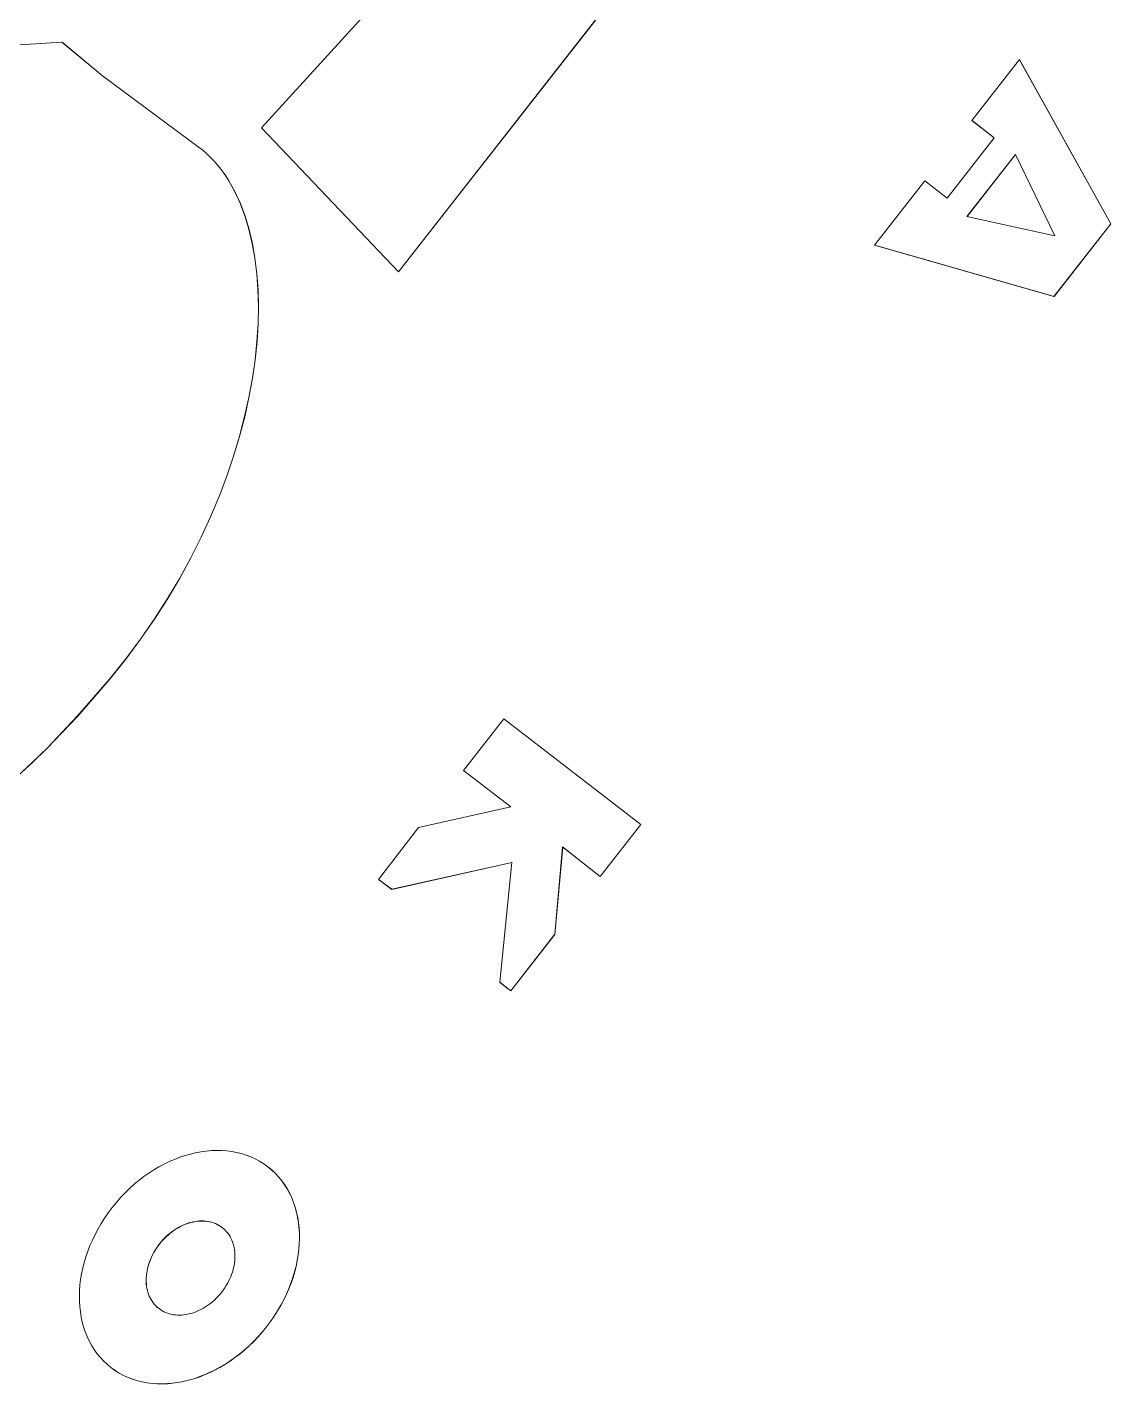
# Model space of a CAD drawing. Header units: millimetres. Extents: x -229914 to 856942, y -268655 to 87212.
# Drawn here: x -138854.4 to -138803, y 26236.3 to 26300.7 of the extents above; entities that cross this region are included whole.
import ezdxf

# ---------------------------------------------------------------- set-up
doc = ezdxf.new("R2010")
doc.units = ezdxf.units.MM

# ---------------------------------------------------------------- blocks, each defined once
blk = doc.blocks.new('Т912NEW')
at = {"color": 7, "linetype": 'Continuous', "lineweight": 15}
for p, q in [((-2678.461, 3270.343), (-2678.108, 3229.786)), ((-2678.455, 3270.343), (-2678.102, 3229.786)), ((-2661.331, 3256.023), (-2661.293, 3252.363)), ((-2661.331, 3256.023), (-2653.09, 3252.635)), ((-2661.331, 3256.023), (-2661.325, 3256.023)), ((-2661.325, 3256.023), (-2653.084, 3252.635)), ((-2659.955, 3252.382), (-2661.293, 3252.363)), ((-2661.293, 3252.363), (-2661.286, 3252.363)), ((-2659.955, 3252.382), (-2661.286, 3252.363)), ((-2659.921, 3248.74), (-2659.955, 3252.382)), ((-2658.675, 3252.384), (-2654.8, 3250.534)), ((-2658.675, 3252.384), (-2658.643, 3248.656)), ((-2658.669, 3252.381), (-2658.636, 3248.659)), ((-2653.09, 3252.635), (-2653.052, 3248.255)), ((-2653.09, 3252.635), (-2653.084, 3252.635)), ((-2653.084, 3252.635), (-2653.045, 3248.255)), ((-2658.643, 3248.656), (-2654.8, 3250.534)), ((-2661.258, 3248.728), (-2659.921, 3248.74)), ((-2661.222, 3244.857), (-2661.258, 3248.728)), ((-2653.052, 3248.255), (-2661.222, 3244.857)), ((-2653.045, 3248.255), (-2661.215, 3244.857)), ((-2653.052, 3248.255), (-2653.045, 3248.255)), ((-2661.222, 3244.857), (-2661.215, 3244.857)), ((-2687.444, 3231.084), (-2686.588, 3244.014)), ((-2678.108, 3229.786), (-2687.444, 3231.084)), ((-2678.108, 3229.786), (-2678.102, 3229.786)), ((-2689.232, 3228.513), (-2694.892, 3228.32)), ((-2688.971, 3228.52), (-2689.232, 3228.513)), ((-2688.708, 3228.508), (-2688.971, 3228.52)), ((-2688.971, 3228.52), (-2688.964, 3228.52)), ((-2688.702, 3228.508), (-2688.964, 3228.52)), ((-2688.443, 3228.483), (-2688.708, 3228.508)), ((-2688.708, 3228.508), (-2688.702, 3228.508)), ((-2688.437, 3228.483), (-2688.702, 3228.508)), ((-2688.177, 3228.446), (-2688.443, 3228.483)), ((-2688.443, 3228.483), (-2688.437, 3228.483)), ((-2688.17, 3228.446), (-2688.437, 3228.483)), ((-2687.909, 3228.397), (-2688.177, 3228.446)), ((-2688.177, 3228.446), (-2688.17, 3228.446)), ((-2687.903, 3228.397), (-2688.17, 3228.446)), ((-2687.639, 3228.328), (-2687.909, 3228.397)), ((-2687.909, 3228.397), (-2687.903, 3228.397)), ((-2687.633, 3228.328), (-2687.903, 3228.397)), ((-2697.385, 3228.37), (-2699.068, 3226.858)), ((-2694.892, 3228.32), (-2697.385, 3228.37)), ((-2697.385, 3228.37), (-2697.379, 3228.37)), ((-2694.89, 3228.32), (-2697.379, 3228.37)), ((-2687.368, 3228.254), (-2687.639, 3228.328)), ((-2687.639, 3228.328), (-2687.633, 3228.328)), ((-2687.362, 3228.254), (-2687.633, 3228.328)), ((-2687.097, 3228.161), (-2687.368, 3228.254)), ((-2687.368, 3228.254), (-2687.362, 3228.254)), ((-2687.09, 3228.161), (-2687.362, 3228.254)), ((-2686.552, 3227.931), (-2687.097, 3228.161)), ((-2687.097, 3228.161), (-2687.09, 3228.161)), ((-2686.545, 3227.931), (-2687.09, 3228.161)), ((-2686.005, 3227.658), (-2686.552, 3227.931)), ((-2686.552, 3227.931), (-2686.545, 3227.931)), ((-2685.999, 3227.658), (-2686.545, 3227.931)), ((-2685.459, 3227.329), (-2686.005, 3227.658)), ((-2686.005, 3227.658), (-2685.999, 3227.658)), ((-2685.452, 3227.329), (-2685.999, 3227.658)), ((-2684.914, 3226.951), (-2685.459, 3227.329)), ((-2685.459, 3227.329), (-2685.452, 3227.329)), ((-2684.908, 3226.951), (-2685.452, 3227.329)), ((-2684.373, 3226.524), (-2684.914, 3226.951)), ((-2684.914, 3226.951), (-2684.908, 3226.951)), ((-2684.367, 3226.524), (-2684.908, 3226.951)), ((-2683.838, 3226.053), (-2684.373, 3226.524)), ((-2684.373, 3226.524), (-2684.367, 3226.524)), ((-2683.832, 3226.053), (-2684.367, 3226.524)), ((-2683.31, 3225.532), (-2683.838, 3226.053)), ((-2683.838, 3226.053), (-2683.832, 3226.053)), ((-2683.304, 3225.532), (-2683.832, 3226.053)), ((-2682.79, 3224.968), (-2683.31, 3225.532)), ((-2683.31, 3225.532), (-2683.304, 3225.532)), ((-2682.784, 3224.968), (-2683.304, 3225.532)), ((-2682.281, 3224.361), (-2682.79, 3224.968)), ((-2682.79, 3224.968), (-2682.784, 3224.968)), ((-2682.275, 3224.361), (-2682.784, 3224.968)), ((-2681.784, 3223.711), (-2682.281, 3224.361)), ((-2682.281, 3224.361), (-2682.275, 3224.361)), ((-2681.778, 3223.711), (-2682.275, 3224.361)), ((-2681.3, 3223.024), (-2681.784, 3223.711)), ((-2681.784, 3223.711), (-2681.778, 3223.711)), ((-2681.294, 3223.024), (-2681.778, 3223.711)), ((-2680.832, 3222.287), (-2681.3, 3223.024)), ((-2681.3, 3223.024), (-2681.294, 3223.024)), ((-2680.825, 3222.287), (-2681.294, 3223.024)), ((-2680.381, 3221.521), (-2680.832, 3222.287)), ((-2680.832, 3222.287), (-2680.825, 3222.287)), ((-2680.374, 3221.521), (-2680.825, 3222.287)), ((-2679.948, 3220.71), (-2680.381, 3221.521)), ((-2680.381, 3221.521), (-2680.374, 3221.521)), ((-2679.942, 3220.71), (-2680.374, 3221.521)), ((-2679.536, 3219.87), (-2679.948, 3220.71)), ((-2679.948, 3220.71), (-2679.942, 3220.71)), ((-2679.53, 3219.87), (-2679.942, 3220.71)), ((-2679.146, 3218.987), (-2679.536, 3219.87)), ((-2679.536, 3219.87), (-2679.53, 3219.87)), ((-2679.14, 3218.987), (-2679.53, 3219.87)), ((-2678.779, 3218.073), (-2679.146, 3218.987)), ((-2679.146, 3218.987), (-2679.14, 3218.987)), ((-2678.773, 3218.073), (-2679.14, 3218.987)), ((-2678.439, 3217.128), (-2678.779, 3218.073)), ((-2678.779, 3218.073), (-2678.773, 3218.073)), ((-2678.432, 3217.128), (-2678.773, 3218.073)), ((-2678.124, 3216.154), (-2678.439, 3217.128)), ((-2678.439, 3217.128), (-2678.432, 3217.128)), ((-2678.118, 3216.154), (-2678.432, 3217.128)), ((-2677.839, 3215.142), (-2678.124, 3216.154)), ((-2678.124, 3216.154), (-2678.118, 3216.154)), ((-2677.833, 3215.142), (-2678.118, 3216.154)), ((-2652.775, 3216.439), (-2660.981, 3216.321)), ((-2660.981, 3216.321), (-2660.952, 3213.201)), ((-2652.748, 3213.312), (-2652.775, 3216.439)), ((-2652.775, 3216.439), (-2652.769, 3216.439)), ((-2652.741, 3213.312), (-2652.769, 3216.439)), ((-2677.584, 3214.107), (-2677.839, 3215.142)), ((-2677.839, 3215.142), (-2677.833, 3215.142)), ((-2677.578, 3214.107), (-2677.833, 3215.142)), ((-2677.361, 3213.042), (-2677.584, 3214.107)), ((-2677.584, 3214.107), (-2677.578, 3214.107)), ((-2677.354, 3213.042), (-2677.578, 3214.107)), ((-2677.172, 3211.952), (-2677.361, 3213.042)), ((-2677.361, 3213.042), (-2677.354, 3213.042)), ((-2677.165, 3211.952), (-2677.354, 3213.042)), ((-2658.118, 3213.248), (-2660.952, 3213.201)), ((-2660.952, 3213.201), (-2660.945, 3213.201)), ((-2658.118, 3213.248), (-2660.945, 3213.201)), ((-2658.118, 3213.248), (-2660.93, 3209.752)), ((-2655.011, 3213.295), (-2652.748, 3213.312)), ((-2652.718, 3209.82), (-2655.011, 3213.295)), ((-2655.011, 3213.295), (-2655.004, 3213.295)), ((-2655.004, 3213.295), (-2652.741, 3213.312)), ((-2652.711, 3209.82), (-2655.004, 3213.295)), ((-2652.748, 3213.312), (-2652.741, 3213.312)), ((-2677.018, 3210.838), (-2677.172, 3211.952)), ((-2677.172, 3211.952), (-2677.165, 3211.952)), ((-2677.012, 3210.838), (-2677.165, 3211.952)), ((-2660.101, 3206.67), (-2656.437, 3211.219)), ((-2660.094, 3206.67), (-2656.434, 3211.214)), ((-2656.437, 3211.219), (-2653.344, 3206.41)), ((-2676.901, 3209.694), (-2677.018, 3210.838)), ((-2677.018, 3210.838), (-2677.012, 3210.838)), ((-2676.894, 3209.694), (-2677.012, 3210.838)), ((-2660.93, 3209.752), (-2660.889, 3206.644)), ((-2652.688, 3206.42), (-2652.718, 3209.82)), ((-2652.718, 3209.82), (-2652.711, 3209.82)), ((-2652.681, 3206.42), (-2652.711, 3209.82)), ((-2676.822, 3208.533), (-2676.901, 3209.694)), ((-2676.901, 3209.694), (-2676.894, 3209.694)), ((-2676.816, 3208.533), (-2676.894, 3209.694)), ((-2676.785, 3207.347), (-2676.822, 3208.533)), ((-2676.822, 3208.533), (-2676.816, 3208.533)), ((-2676.778, 3207.347), (-2676.816, 3208.533)), ((-2676.789, 3206.138), (-2676.785, 3207.347)), ((-2676.785, 3207.347), (-2676.778, 3207.347)), ((-2676.783, 3206.138), (-2676.778, 3207.347)), ((-2660.889, 3206.644), (-2660.101, 3206.67)), ((-2660.889, 3206.644), (-2660.883, 3206.644)), ((-2660.883, 3206.644), (-2660.094, 3206.67)), ((-2660.101, 3206.67), (-2660.094, 3206.67)), ((-2676.886, 3203.82), (-2676.789, 3206.138)), ((-2676.879, 3203.82), (-2676.783, 3206.138)), ((-2676.789, 3206.138), (-2676.783, 3206.138)), ((-2653.344, 3206.41), (-2652.688, 3206.42)), ((-2653.344, 3206.41), (-2653.338, 3206.41)), ((-2653.338, 3206.41), (-2652.681, 3206.42)), ((-2652.688, 3206.42), (-2652.681, 3206.42)), ((-2677.07, 3201.722), (-2676.886, 3203.82)), ((-2677.063, 3201.722), (-2676.879, 3203.82)), ((-2676.886, 3203.82), (-2676.879, 3203.82)), ((-2677.192, 3200.752), (-2677.07, 3201.722)), ((-2677.186, 3200.752), (-2677.063, 3201.722)), ((-2677.07, 3201.722), (-2677.063, 3201.722)), ((-2677.335, 3199.83), (-2677.192, 3200.752)), ((-2677.329, 3199.83), (-2677.186, 3200.752)), ((-2677.192, 3200.752), (-2677.186, 3200.752)), ((-2657.868, 3192.415), (-2658.082, 3192.315)), ((-2657.649, 3192.497), (-2657.868, 3192.415)), ((-2657.425, 3192.573), (-2657.649, 3192.497)), ((-2657.198, 3192.63), (-2657.425, 3192.573)), ((-2656.968, 3192.668), (-2657.198, 3192.63)), ((-2656.734, 3192.694), (-2656.968, 3192.668)), ((-2656.495, 3192.707), (-2656.734, 3192.694)), ((-2656.258, 3192.702), (-2656.495, 3192.707)), ((-2656.495, 3192.707), (-2656.488, 3192.707)), ((-2656.251, 3192.702), (-2656.488, 3192.707)), ((-2656.023, 3192.684), (-2656.258, 3192.702)), ((-2656.258, 3192.702), (-2656.251, 3192.702)), ((-2656.016, 3192.684), (-2656.251, 3192.702)), ((-2655.791, 3192.648), (-2656.023, 3192.684)), ((-2656.023, 3192.684), (-2656.016, 3192.684)), ((-2655.785, 3192.648), (-2656.016, 3192.684)), ((-2655.562, 3192.599), (-2655.791, 3192.648)), ((-2655.791, 3192.648), (-2655.785, 3192.648)), ((-2655.556, 3192.599), (-2655.785, 3192.648)), ((-2655.338, 3192.532), (-2655.562, 3192.599)), ((-2655.562, 3192.599), (-2655.556, 3192.599)), ((-2655.332, 3192.532), (-2655.556, 3192.599)), ((-2655.118, 3192.458), (-2655.338, 3192.532)), ((-2655.338, 3192.532), (-2655.332, 3192.532)), ((-2655.112, 3192.458), (-2655.332, 3192.532)), ((-2654.903, 3192.367), (-2655.118, 3192.458)), ((-2655.118, 3192.458), (-2655.112, 3192.458)), ((-2654.896, 3192.367), (-2655.112, 3192.458)), ((-2654.691, 3192.257), (-2654.903, 3192.367)), ((-2654.903, 3192.367), (-2654.896, 3192.367)), ((-2654.685, 3192.257), (-2654.896, 3192.367)), ((-2658.885, 3191.794), (-2659.072, 3191.637)), ((-2658.693, 3191.944), (-2658.885, 3191.794)), ((-2658.495, 3192.083), (-2658.693, 3191.944)), ((-2658.29, 3192.208), (-2658.495, 3192.083)), ((-2658.082, 3192.315), (-2658.29, 3192.208)), ((-2654.486, 3192.14), (-2654.691, 3192.257)), ((-2654.691, 3192.257), (-2654.685, 3192.257)), ((-2654.48, 3192.14), (-2654.685, 3192.257)), ((-2654.285, 3192.012), (-2654.486, 3192.14)), ((-2654.486, 3192.14), (-2654.48, 3192.14)), ((-2654.278, 3192.012), (-2654.48, 3192.14)), ((-2654.09, 3191.864), (-2654.285, 3192.012)), ((-2654.285, 3192.012), (-2654.278, 3192.012)), ((-2654.083, 3191.864), (-2654.278, 3192.012)), ((-2653.901, 3191.711), (-2654.09, 3191.864)), ((-2654.09, 3191.864), (-2654.083, 3191.864)), ((-2653.894, 3191.711), (-2654.083, 3191.864)), ((-2653.718, 3191.546), (-2653.901, 3191.711)), ((-2653.901, 3191.711), (-2653.894, 3191.711)), ((-2653.712, 3191.546), (-2653.894, 3191.711)), ((-2659.591, 3191.09), (-2659.75, 3190.89)), ((-2659.425, 3191.285), (-2659.591, 3191.09)), ((-2659.252, 3191.468), (-2659.425, 3191.285)), ((-2659.072, 3191.637), (-2659.252, 3191.468)), ((-2653.542, 3191.368), (-2653.718, 3191.546)), ((-2653.718, 3191.546), (-2653.712, 3191.546)), ((-2653.535, 3191.368), (-2653.712, 3191.546)), ((-2653.372, 3191.184), (-2653.542, 3191.368)), ((-2653.542, 3191.368), (-2653.535, 3191.368)), ((-2653.366, 3191.184), (-2653.535, 3191.368)), ((-2653.21, 3190.982), (-2653.372, 3191.184)), ((-2653.372, 3191.184), (-2653.366, 3191.184)), ((-2653.203, 3190.982), (-2653.366, 3191.184)), ((-2660.045, 3190.456), (-2660.181, 3190.223)), ((-2659.901, 3190.676), (-2660.045, 3190.456)), ((-2659.75, 3190.89), (-2659.901, 3190.676)), ((-2653.054, 3190.774), (-2653.21, 3190.982)), ((-2653.21, 3190.982), (-2653.203, 3190.982)), ((-2653.048, 3190.774), (-2653.203, 3190.982)), ((-2652.907, 3190.56), (-2653.054, 3190.774)), ((-2653.054, 3190.774), (-2653.048, 3190.774)), ((-2652.901, 3190.56), (-2653.048, 3190.774)), ((-2652.768, 3190.334), (-2652.907, 3190.56)), ((-2652.907, 3190.56), (-2652.901, 3190.56)), ((-2652.762, 3190.334), (-2652.901, 3190.56)), ((-2660.307, 3189.984), (-2660.426, 3189.739)), ((-2660.181, 3190.223), (-2660.307, 3189.984)), ((-2652.637, 3190.095), (-2652.768, 3190.334)), ((-2652.768, 3190.334), (-2652.762, 3190.334)), ((-2652.63, 3190.095), (-2652.762, 3190.334)), ((-2652.515, 3189.856), (-2652.637, 3190.095)), ((-2652.637, 3190.095), (-2652.63, 3190.095)), ((-2652.508, 3189.856), (-2652.63, 3190.095)), ((-2652.401, 3189.599), (-2652.515, 3189.856)), ((-2652.515, 3189.856), (-2652.508, 3189.856)), ((-2652.394, 3189.599), (-2652.508, 3189.856)), ((-2660.635, 3189.223), (-2660.725, 3188.952)), ((-2660.535, 3189.481), (-2660.635, 3189.223)), ((-2660.426, 3189.739), (-2660.535, 3189.481)), ((-2652.296, 3189.343), (-2652.401, 3189.599)), ((-2652.401, 3189.599), (-2652.394, 3189.599)), ((-2652.289, 3189.343), (-2652.394, 3189.599)), ((-2652.201, 3189.074), (-2652.296, 3189.343)), ((-2652.296, 3189.343), (-2652.289, 3189.343)), ((-2652.195, 3189.074), (-2652.289, 3189.343)), ((-2660.806, 3188.675), (-2660.876, 3188.397)), ((-2660.725, 3188.952), (-2660.806, 3188.675)), ((-2657.577, 3188.526), (-2657.643, 3188.447)), ((-2657.57, 3188.526), (-2657.637, 3188.447)), ((-2657.507, 3188.599), (-2657.577, 3188.526)), ((-2657.577, 3188.526), (-2657.57, 3188.526)), ((-2657.5, 3188.599), (-2657.57, 3188.526)), ((-2657.434, 3188.672), (-2657.507, 3188.599)), ((-2657.507, 3188.599), (-2657.5, 3188.599)), ((-2657.427, 3188.672), (-2657.5, 3188.599)), ((-2657.359, 3188.732), (-2657.434, 3188.672)), ((-2657.434, 3188.672), (-2657.427, 3188.672)), ((-2657.353, 3188.732), (-2657.427, 3188.672)), ((-2657.281, 3188.793), (-2657.359, 3188.732)), ((-2657.359, 3188.732), (-2657.353, 3188.732)), ((-2657.275, 3188.793), (-2657.353, 3188.732)), ((-2657.201, 3188.853), (-2657.281, 3188.793)), ((-2657.281, 3188.793), (-2657.275, 3188.793)), ((-2657.195, 3188.853), (-2657.275, 3188.793)), ((-2657.119, 3188.901), (-2657.201, 3188.853)), ((-2657.201, 3188.853), (-2657.195, 3188.853)), ((-2657.113, 3188.901), (-2657.195, 3188.853)), ((-2657.034, 3188.948), (-2657.119, 3188.901)), ((-2657.119, 3188.901), (-2657.113, 3188.901)), ((-2657.028, 3188.948), (-2657.113, 3188.901)), ((-2656.948, 3188.984), (-2657.034, 3188.948)), ((-2657.034, 3188.948), (-2657.028, 3188.948)), ((-2656.941, 3188.984), (-2657.028, 3188.948)), ((-2656.859, 3189.019), (-2656.948, 3188.984)), ((-2656.948, 3188.984), (-2656.941, 3188.984)), ((-2656.853, 3189.019), (-2656.941, 3188.984)), ((-2656.77, 3189.048), (-2656.859, 3189.019)), ((-2656.859, 3189.019), (-2656.853, 3189.019)), ((-2656.763, 3189.048), (-2656.853, 3189.019)), ((-2656.678, 3189.07), (-2656.77, 3189.048)), ((-2656.77, 3189.048), (-2656.763, 3189.048)), ((-2656.672, 3189.07), (-2656.763, 3189.048)), ((-2656.585, 3189.087), (-2656.678, 3189.07)), ((-2656.678, 3189.07), (-2656.672, 3189.07)), ((-2656.579, 3189.087), (-2656.672, 3189.07)), ((-2656.49, 3189.097), (-2656.585, 3189.087)), ((-2656.585, 3189.087), (-2656.579, 3189.087)), ((-2656.484, 3189.097), (-2656.579, 3189.087)), ((-2656.394, 3189.101), (-2656.49, 3189.097)), ((-2656.49, 3189.097), (-2656.484, 3189.097)), ((-2656.39, 3189.101), (-2656.484, 3189.097)), ((-2656.298, 3189.099), (-2656.394, 3189.101)), ((-2656.204, 3189.09), (-2656.298, 3189.099)), ((-2656.11, 3189.076), (-2656.204, 3189.09)), ((-2656.017, 3189.061), (-2656.11, 3189.076)), ((-2655.927, 3189.035), (-2656.017, 3189.061)), ((-2655.839, 3189.002), (-2655.927, 3189.035)), ((-2655.752, 3188.963), (-2655.839, 3189.002)), ((-2655.666, 3188.924), (-2655.752, 3188.963)), ((-2655.583, 3188.872), (-2655.666, 3188.924)), ((-2655.502, 3188.821), (-2655.583, 3188.872)), ((-2655.424, 3188.763), (-2655.502, 3188.821)), ((-2655.347, 3188.699), (-2655.424, 3188.763)), ((-2655.273, 3188.635), (-2655.347, 3188.699)), ((-2655.202, 3188.565), (-2655.273, 3188.635)), ((-2655.134, 3188.49), (-2655.202, 3188.565)), ((-2655.068, 3188.407), (-2655.134, 3188.49)), ((-2652.115, 3188.805), (-2652.201, 3189.074)), ((-2652.201, 3189.074), (-2652.195, 3189.074)), ((-2652.109, 3188.805), (-2652.195, 3189.074)), ((-2652.041, 3188.524), (-2652.115, 3188.805)), ((-2652.115, 3188.805), (-2652.109, 3188.805)), ((-2652.034, 3188.524), (-2652.109, 3188.805)), ((-2651.975, 3188.237), (-2652.041, 3188.524)), ((-2652.041, 3188.524), (-2652.034, 3188.524)), ((-2651.969, 3188.237), (-2652.034, 3188.524)), ((-2660.936, 3188.107), (-2660.985, 3187.81)), ((-2660.876, 3188.397), (-2660.936, 3188.107)), ((-2657.981, 3187.903), (-2658.024, 3187.799)), ((-2657.974, 3187.903), (-2658.018, 3187.799)), ((-2657.933, 3188.001), (-2657.981, 3187.903)), ((-2657.981, 3187.903), (-2657.974, 3187.903)), ((-2657.926, 3188.001), (-2657.974, 3187.903)), ((-2657.882, 3188.099), (-2657.933, 3188.001)), ((-2657.933, 3188.001), (-2657.926, 3188.001)), ((-2657.875, 3188.099), (-2657.926, 3188.001)), ((-2657.827, 3188.191), (-2657.882, 3188.099)), ((-2657.882, 3188.099), (-2657.875, 3188.099)), ((-2657.82, 3188.191), (-2657.875, 3188.099)), ((-2657.769, 3188.283), (-2657.827, 3188.191)), ((-2657.827, 3188.191), (-2657.82, 3188.191)), ((-2657.763, 3188.283), (-2657.82, 3188.191)), ((-2657.708, 3188.368), (-2657.769, 3188.283)), ((-2657.769, 3188.283), (-2657.763, 3188.283)), ((-2657.702, 3188.368), (-2657.763, 3188.283)), ((-2657.643, 3188.447), (-2657.708, 3188.368)), ((-2657.708, 3188.368), (-2657.702, 3188.368)), ((-2657.637, 3188.447), (-2657.702, 3188.368)), ((-2657.643, 3188.447), (-2657.637, 3188.447)), ((-2655.006, 3188.325), (-2655.068, 3188.407)), ((-2654.946, 3188.237), (-2655.006, 3188.325)), ((-2654.89, 3188.143), (-2654.946, 3188.237)), ((-2654.837, 3188.049), (-2654.89, 3188.143)), ((-2654.788, 3187.948), (-2654.837, 3188.049)), ((-2654.741, 3187.848), (-2654.788, 3187.948)), ((-2654.699, 3187.748), (-2654.741, 3187.848)), ((-2651.922, 3187.945), (-2651.975, 3188.237)), ((-2651.975, 3188.237), (-2651.969, 3188.237)), ((-2651.915, 3187.945), (-2651.969, 3188.237)), ((-2651.878, 3187.646), (-2651.922, 3187.945)), ((-2651.922, 3187.945), (-2651.915, 3187.945)), ((-2651.872, 3187.646), (-2651.915, 3187.945)), ((-2661.05, 3187.21), (-2661.065, 3186.907)), ((-2661.023, 3187.514), (-2661.05, 3187.21)), ((-2660.985, 3187.81), (-2661.023, 3187.514)), ((-2658.187, 3187.244), (-2658.207, 3187.127)), ((-2658.18, 3187.244), (-2658.2, 3187.127)), ((-2658.162, 3187.361), (-2658.187, 3187.244)), ((-2658.187, 3187.244), (-2658.18, 3187.244)), ((-2658.156, 3187.361), (-2658.18, 3187.244)), ((-2658.134, 3187.479), (-2658.162, 3187.361)), ((-2658.162, 3187.361), (-2658.156, 3187.361)), ((-2658.127, 3187.479), (-2658.156, 3187.361)), ((-2658.102, 3187.589), (-2658.134, 3187.479)), ((-2658.134, 3187.479), (-2658.127, 3187.479)), ((-2658.095, 3187.589), (-2658.127, 3187.479)), ((-2658.065, 3187.694), (-2658.102, 3187.589)), ((-2658.102, 3187.589), (-2658.095, 3187.589)), ((-2658.059, 3187.694), (-2658.095, 3187.589)), ((-2658.024, 3187.799), (-2658.065, 3187.694)), ((-2658.065, 3187.694), (-2658.059, 3187.694)), ((-2658.018, 3187.799), (-2658.059, 3187.694)), ((-2658.024, 3187.799), (-2658.018, 3187.799)), ((-2654.661, 3187.635), (-2654.699, 3187.748)), ((-2654.626, 3187.529), (-2654.661, 3187.635)), ((-2654.596, 3187.417), (-2654.626, 3187.529)), ((-2654.57, 3187.298), (-2654.596, 3187.417)), ((-2654.549, 3187.18), (-2654.57, 3187.298)), ((-2654.531, 3187.062), (-2654.549, 3187.18)), ((-2651.846, 3187.348), (-2651.878, 3187.646)), ((-2651.878, 3187.646), (-2651.872, 3187.646)), ((-2651.839, 3187.348), (-2651.872, 3187.646)), ((-2651.825, 3187.037), (-2651.846, 3187.348)), ((-2651.846, 3187.348), (-2651.839, 3187.348)), ((-2651.819, 3187.037), (-2651.839, 3187.348)), ((-2661.065, 3186.907), (-2661.069, 3186.597)), ((-2661.069, 3186.597), (-2661.06, 3186.286)), ((-2658.238, 3186.762), (-2658.24, 3186.638)), ((-2658.24, 3186.638), (-2658.237, 3186.507)), ((-2658.24, 3186.638), (-2658.234, 3186.638)), ((-2658.233, 3186.886), (-2658.238, 3186.762)), ((-2658.238, 3186.762), (-2658.232, 3186.762)), ((-2658.232, 3186.762), (-2658.234, 3186.638)), ((-2658.234, 3186.638), (-2658.23, 3186.507)), ((-2658.222, 3187.009), (-2658.233, 3186.886)), ((-2658.233, 3186.886), (-2658.227, 3186.886)), ((-2658.227, 3186.886), (-2658.232, 3186.762)), ((-2658.215, 3187.009), (-2658.227, 3186.886)), ((-2658.207, 3187.127), (-2658.222, 3187.009)), ((-2658.222, 3187.009), (-2658.215, 3187.009)), ((-2658.2, 3187.127), (-2658.215, 3187.009)), ((-2658.207, 3187.127), (-2658.2, 3187.127)), ((-2654.518, 3186.937), (-2654.531, 3187.062)), ((-2654.51, 3186.813), (-2654.518, 3186.937)), ((-2654.513, 3186.441), (-2654.507, 3186.565)), ((-2654.506, 3186.689), (-2654.51, 3186.813)), ((-2654.507, 3186.565), (-2654.506, 3186.689)), ((-2651.817, 3186.727), (-2651.825, 3187.037)), ((-2651.825, 3187.037), (-2651.819, 3187.037)), ((-2651.82, 3186.417), (-2651.817, 3186.727)), ((-2651.81, 3186.727), (-2651.819, 3187.037)), ((-2651.817, 3186.727), (-2651.81, 3186.727)), ((-2651.813, 3186.417), (-2651.81, 3186.727)), ((-2661.06, 3186.286), (-2661.039, 3185.976)), ((-2661.039, 3185.976), (-2661.007, 3185.677)), ((-2658.237, 3186.507), (-2658.228, 3186.389)), ((-2658.237, 3186.507), (-2658.23, 3186.507)), ((-2658.23, 3186.507), (-2658.222, 3186.389)), ((-2658.228, 3186.389), (-2658.216, 3186.265)), ((-2658.228, 3186.389), (-2658.222, 3186.389)), ((-2658.222, 3186.389), (-2658.209, 3186.265)), ((-2658.216, 3186.265), (-2658.198, 3186.146)), ((-2658.216, 3186.265), (-2658.209, 3186.265)), ((-2658.209, 3186.265), (-2658.192, 3186.146)), ((-2658.198, 3186.146), (-2658.176, 3186.028)), ((-2658.198, 3186.146), (-2658.192, 3186.146)), ((-2658.192, 3186.146), (-2658.169, 3186.028)), ((-2658.176, 3186.028), (-2658.15, 3185.91)), ((-2658.176, 3186.028), (-2658.169, 3186.028)), ((-2658.169, 3186.028), (-2658.143, 3185.91)), ((-2658.15, 3185.91), (-2658.12, 3185.797)), ((-2658.15, 3185.91), (-2658.143, 3185.91)), ((-2658.143, 3185.91), (-2658.113, 3185.797)), ((-2654.612, 3185.848), (-2654.584, 3185.965)), ((-2654.584, 3185.965), (-2654.56, 3186.083)), ((-2654.56, 3186.083), (-2654.54, 3186.2)), ((-2654.54, 3186.2), (-2654.524, 3186.317)), ((-2654.524, 3186.317), (-2654.513, 3186.441)), ((-2651.862, 3185.81), (-2651.835, 3186.113)), ((-2651.856, 3185.81), (-2651.829, 3186.113)), ((-2651.835, 3186.113), (-2651.82, 3186.417)), ((-2651.835, 3186.113), (-2651.829, 3186.113)), ((-2651.829, 3186.113), (-2651.813, 3186.417)), ((-2651.82, 3186.417), (-2651.813, 3186.417)), ((-2661.007, 3185.677), (-2660.964, 3185.379)), ((-2660.964, 3185.379), (-2660.91, 3185.086)), ((-2658.12, 3185.797), (-2658.085, 3185.691)), ((-2658.12, 3185.797), (-2658.113, 3185.797)), ((-2658.113, 3185.797), (-2658.078, 3185.691)), ((-2658.085, 3185.691), (-2658.046, 3185.579)), ((-2658.085, 3185.691), (-2658.078, 3185.691)), ((-2658.078, 3185.691), (-2658.04, 3185.579)), ((-2658.046, 3185.579), (-2658.004, 3185.478)), ((-2658.046, 3185.579), (-2658.04, 3185.579)), ((-2658.04, 3185.579), (-2657.998, 3185.478)), ((-2658.004, 3185.478), (-2657.959, 3185.372)), ((-2658.004, 3185.478), (-2657.998, 3185.478)), ((-2657.998, 3185.478), (-2657.952, 3185.372)), ((-2657.959, 3185.372), (-2657.909, 3185.278)), ((-2657.959, 3185.372), (-2657.952, 3185.372)), ((-2657.952, 3185.372), (-2657.903, 3185.278)), ((-2657.909, 3185.278), (-2657.857, 3185.184)), ((-2657.909, 3185.278), (-2657.903, 3185.278)), ((-2657.903, 3185.278), (-2657.85, 3185.184)), ((-2654.864, 3185.227), (-2654.813, 3185.319)), ((-2654.813, 3185.319), (-2654.766, 3185.424)), ((-2654.766, 3185.424), (-2654.721, 3185.522)), ((-2654.721, 3185.522), (-2654.681, 3185.632)), ((-2654.681, 3185.632), (-2654.645, 3185.737)), ((-2654.645, 3185.737), (-2654.612, 3185.848)), ((-2651.949, 3185.217), (-2651.9, 3185.513)), ((-2651.943, 3185.217), (-2651.894, 3185.513)), ((-2651.9, 3185.513), (-2651.862, 3185.81)), ((-2651.9, 3185.513), (-2651.894, 3185.513)), ((-2651.894, 3185.513), (-2651.856, 3185.81)), ((-2651.862, 3185.81), (-2651.856, 3185.81)), ((-2660.91, 3185.086), (-2660.845, 3184.799)), ((-2660.845, 3184.799), (-2660.77, 3184.518)), ((-2657.857, 3185.184), (-2657.8, 3185.089)), ((-2657.857, 3185.184), (-2657.85, 3185.184)), ((-2657.85, 3185.184), (-2657.794, 3185.089)), ((-2657.8, 3185.089), (-2657.741, 3185.001)), ((-2657.8, 3185.089), (-2657.794, 3185.089)), ((-2657.794, 3185.089), (-2657.734, 3185.001)), ((-2657.741, 3185.001), (-2657.678, 3184.919)), ((-2657.741, 3185.001), (-2657.734, 3185.001)), ((-2657.734, 3185.001), (-2657.671, 3184.919)), ((-2657.678, 3184.919), (-2657.612, 3184.837)), ((-2657.678, 3184.919), (-2657.671, 3184.919)), ((-2657.671, 3184.919), (-2657.606, 3184.837)), ((-2657.612, 3184.837), (-2657.544, 3184.761)), ((-2657.612, 3184.837), (-2657.606, 3184.837)), ((-2657.606, 3184.837), (-2657.538, 3184.761)), ((-2657.544, 3184.761), (-2657.473, 3184.691)), ((-2657.544, 3184.761), (-2657.538, 3184.761)), ((-2657.538, 3184.761), (-2657.466, 3184.691)), ((-2657.473, 3184.691), (-2657.399, 3184.622)), ((-2657.473, 3184.691), (-2657.466, 3184.691)), ((-2657.466, 3184.691), (-2657.393, 3184.622)), ((-2657.399, 3184.622), (-2657.322, 3184.564)), ((-2657.399, 3184.622), (-2657.393, 3184.622)), ((-2657.393, 3184.622), (-2657.316, 3184.564)), ((-2655.387, 3184.588), (-2655.312, 3184.654)), ((-2655.312, 3184.654), (-2655.24, 3184.721)), ((-2655.24, 3184.721), (-2655.17, 3184.8)), ((-2655.17, 3184.8), (-2655.103, 3184.873)), ((-2655.103, 3184.873), (-2655.038, 3184.958)), ((-2655.038, 3184.958), (-2654.977, 3185.044)), ((-2654.977, 3185.044), (-2654.919, 3185.129)), ((-2654.919, 3185.129), (-2654.864, 3185.227)), ((-2652.16, 3184.372), (-2652.08, 3184.649)), ((-2652.154, 3184.372), (-2652.073, 3184.649)), ((-2652.08, 3184.649), (-2652.01, 3184.926)), ((-2652.08, 3184.649), (-2652.073, 3184.649)), ((-2652.073, 3184.649), (-2652.003, 3184.926)), ((-2652.01, 3184.926), (-2651.949, 3185.217)), ((-2652.01, 3184.926), (-2652.003, 3184.926)), ((-2652.003, 3184.926), (-2651.943, 3185.217)), ((-2651.949, 3185.217), (-2651.943, 3185.217)), ((-2660.77, 3184.518), (-2660.684, 3184.25)), ((-2660.684, 3184.25), (-2660.589, 3183.981)), ((-2660.589, 3183.981), (-2660.485, 3183.724)), ((-2657.322, 3184.564), (-2657.244, 3184.506)), ((-2657.322, 3184.564), (-2657.316, 3184.564)), ((-2657.316, 3184.564), (-2657.237, 3184.506)), ((-2657.244, 3184.506), (-2657.163, 3184.448)), ((-2657.244, 3184.506), (-2657.237, 3184.506)), ((-2657.237, 3184.506), (-2657.157, 3184.448)), ((-2657.163, 3184.448), (-2657.08, 3184.403)), ((-2657.163, 3184.448), (-2657.157, 3184.448)), ((-2657.157, 3184.448), (-2657.074, 3184.403)), ((-2657.08, 3184.403), (-2656.994, 3184.364)), ((-2657.08, 3184.403), (-2657.074, 3184.403)), ((-2657.074, 3184.403), (-2656.988, 3184.364)), ((-2656.994, 3184.364), (-2656.908, 3184.325)), ((-2656.994, 3184.364), (-2656.988, 3184.364)), ((-2656.988, 3184.364), (-2656.901, 3184.325)), ((-2656.908, 3184.325), (-2656.819, 3184.292)), ((-2656.908, 3184.325), (-2656.901, 3184.325)), ((-2656.901, 3184.325), (-2656.813, 3184.292)), ((-2656.819, 3184.292), (-2656.728, 3184.265)), ((-2656.819, 3184.292), (-2656.813, 3184.292)), ((-2656.813, 3184.292), (-2656.722, 3184.265)), ((-2656.728, 3184.265), (-2656.636, 3184.244)), ((-2656.728, 3184.265), (-2656.722, 3184.265)), ((-2656.722, 3184.265), (-2656.63, 3184.244)), ((-2656.636, 3184.244), (-2656.542, 3184.23)), ((-2656.636, 3184.244), (-2656.63, 3184.244)), ((-2656.63, 3184.244), (-2656.536, 3184.23)), ((-2656.542, 3184.23), (-2656.448, 3184.221)), ((-2656.542, 3184.23), (-2656.536, 3184.23)), ((-2656.536, 3184.23), (-2656.444, 3184.221)), ((-2656.448, 3184.221), (-2656.256, 3184.23)), ((-2656.256, 3184.23), (-2656.161, 3184.24)), ((-2656.161, 3184.24), (-2656.068, 3184.256)), ((-2656.068, 3184.256), (-2655.976, 3184.279)), ((-2655.976, 3184.279), (-2655.886, 3184.308)), ((-2655.886, 3184.308), (-2655.798, 3184.343)), ((-2655.798, 3184.343), (-2655.711, 3184.378)), ((-2655.711, 3184.378), (-2655.627, 3184.426)), ((-2655.627, 3184.426), (-2655.545, 3184.474)), ((-2655.545, 3184.474), (-2655.465, 3184.528)), ((-2655.465, 3184.528), (-2655.387, 3184.588)), ((-2652.35, 3183.843), (-2652.25, 3184.101)), ((-2652.344, 3183.843), (-2652.244, 3184.101)), ((-2652.25, 3184.101), (-2652.16, 3184.372)), ((-2652.25, 3184.101), (-2652.244, 3184.101)), ((-2652.244, 3184.101), (-2652.154, 3184.372)), ((-2652.16, 3184.372), (-2652.154, 3184.372)), ((-2660.485, 3183.724), (-2660.371, 3183.467)), ((-2660.371, 3183.467), (-2660.249, 3183.229)), ((-2652.705, 3183.1), (-2652.577, 3183.339)), ((-2652.699, 3183.1), (-2652.571, 3183.339)), ((-2652.577, 3183.339), (-2652.46, 3183.585)), ((-2652.577, 3183.339), (-2652.571, 3183.339)), ((-2652.571, 3183.339), (-2652.453, 3183.585)), ((-2652.46, 3183.585), (-2652.35, 3183.843)), ((-2652.46, 3183.585), (-2652.453, 3183.585)), ((-2652.453, 3183.585), (-2652.344, 3183.843)), ((-2652.35, 3183.843), (-2652.344, 3183.843)), ((-2660.249, 3183.229), (-2660.118, 3182.99)), ((-2660.118, 3182.99), (-2659.978, 3182.764)), ((-2659.978, 3182.764), (-2659.831, 3182.549)), ((-2652.984, 3182.648), (-2652.841, 3182.868)), ((-2652.977, 3182.648), (-2652.834, 3182.868)), ((-2652.841, 3182.868), (-2652.705, 3183.1)), ((-2652.841, 3182.868), (-2652.834, 3182.868)), ((-2652.834, 3182.868), (-2652.699, 3183.1)), ((-2652.705, 3183.1), (-2652.699, 3183.1)), ((-2659.831, 3182.549), (-2659.676, 3182.341)), ((-2659.676, 3182.341), (-2659.513, 3182.139)), ((-2659.513, 3182.139), (-2659.343, 3181.956)), ((-2653.634, 3181.856), (-2653.461, 3182.039)), ((-2653.627, 3181.856), (-2653.454, 3182.039)), ((-2653.461, 3182.039), (-2653.295, 3182.233)), ((-2653.461, 3182.039), (-2653.454, 3182.039)), ((-2653.454, 3182.039), (-2653.288, 3182.233)), ((-2653.295, 3182.233), (-2653.135, 3182.434)), ((-2653.295, 3182.233), (-2653.288, 3182.233)), ((-2653.288, 3182.233), (-2653.129, 3182.434)), ((-2653.135, 3182.434), (-2652.984, 3182.648)), ((-2653.135, 3182.434), (-2653.129, 3182.434)), ((-2653.129, 3182.434), (-2652.977, 3182.648)), ((-2652.984, 3182.648), (-2652.977, 3182.648)), ((-2659.343, 3181.956), (-2659.167, 3181.778)), ((-2659.167, 3181.778), (-2658.984, 3181.612)), ((-2658.984, 3181.612), (-2658.795, 3181.459)), ((-2658.795, 3181.459), (-2658.601, 3181.312)), ((-2654.391, 3181.241), (-2654.193, 3181.379)), ((-2654.385, 3181.241), (-2654.186, 3181.379)), ((-2654.193, 3181.379), (-2654, 3181.53)), ((-2654.193, 3181.379), (-2654.186, 3181.379)), ((-2654.186, 3181.379), (-2653.994, 3181.53)), ((-2654, 3181.53), (-2653.814, 3181.687)), ((-2654, 3181.53), (-2653.994, 3181.53)), ((-2653.994, 3181.53), (-2653.807, 3181.687)), ((-2653.814, 3181.687), (-2653.634, 3181.856)), ((-2653.814, 3181.687), (-2653.807, 3181.687)), ((-2653.807, 3181.687), (-2653.627, 3181.856)), ((-2653.634, 3181.856), (-2653.627, 3181.856)), ((-2658.601, 3181.312), (-2658.4, 3181.184)), ((-2658.4, 3181.184), (-2658.194, 3181.067)), ((-2658.194, 3181.067), (-2657.983, 3180.957)), ((-2657.983, 3180.957), (-2657.767, 3180.865)), ((-2657.767, 3180.865), (-2657.547, 3180.792)), ((-2657.547, 3180.792), (-2657.323, 3180.725)), ((-2655.686, 3180.693), (-2655.459, 3180.751)), ((-2655.68, 3180.693), (-2655.453, 3180.751)), ((-2655.459, 3180.751), (-2655.236, 3180.826)), ((-2655.459, 3180.751), (-2655.453, 3180.751)), ((-2655.453, 3180.751), (-2655.23, 3180.826)), ((-2655.236, 3180.826), (-2655.018, 3180.908)), ((-2655.236, 3180.826), (-2655.23, 3180.826)), ((-2655.23, 3180.826), (-2655.011, 3180.908)), ((-2655.018, 3180.908), (-2654.803, 3181.009)), ((-2655.018, 3180.908), (-2655.011, 3180.908)), ((-2655.011, 3180.908), (-2654.797, 3181.009)), ((-2654.803, 3181.009), (-2654.594, 3181.115)), ((-2654.803, 3181.009), (-2654.797, 3181.009)), ((-2654.797, 3181.009), (-2654.588, 3181.115)), ((-2654.594, 3181.115), (-2654.391, 3181.241)), ((-2654.594, 3181.115), (-2654.588, 3181.115)), ((-2654.588, 3181.115), (-2654.385, 3181.241)), ((-2654.391, 3181.241), (-2654.385, 3181.241)), ((-2657.323, 3180.725), (-2657.095, 3180.676)), ((-2657.095, 3180.676), (-2656.863, 3180.64)), ((-2656.863, 3180.64), (-2656.628, 3180.622)), ((-2656.39, 3180.617), (-2656.628, 3180.622)), ((-2656.39, 3180.617), (-2656.152, 3180.63)), ((-2656.39, 3180.617), (-2656.384, 3180.617)), ((-2656.384, 3180.617), (-2656.146, 3180.63)), ((-2656.152, 3180.63), (-2655.918, 3180.655)), ((-2656.152, 3180.63), (-2656.146, 3180.63)), ((-2656.146, 3180.63), (-2655.912, 3180.655)), ((-2655.918, 3180.655), (-2655.686, 3180.693)), ((-2655.918, 3180.655), (-2655.912, 3180.655)), ((-2655.912, 3180.655), (-2655.68, 3180.693)), ((-2655.686, 3180.693), (-2655.68, 3180.693))]:
    blk.add_line(p, q, dxfattribs=at)

msp = doc.modelspace()

# ---------------------------------------------------------------- block references
at = {"rotation": 321.4676820499667}
msp.add_blockref('Т912NEW', (-138753.82306, 22094.20638), dxfattribs=at)

doc.saveas('drawing.dxf')
